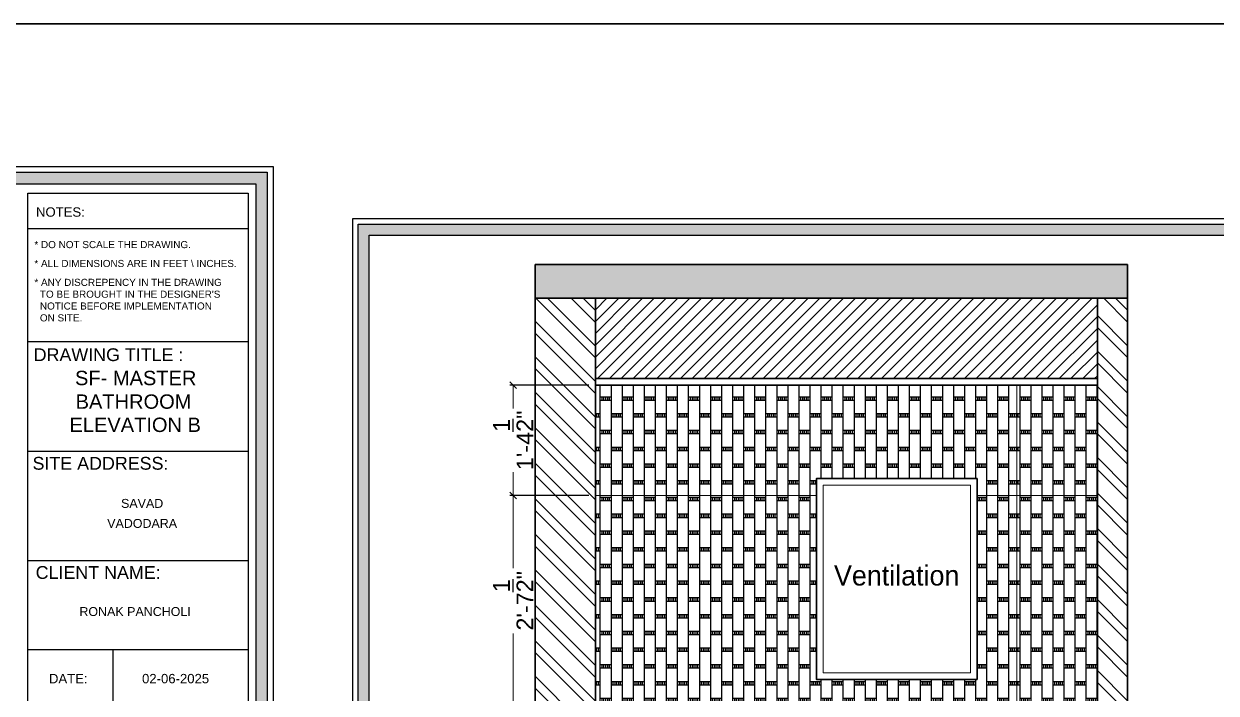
# Model space of a CAD drawing. Header units: millimetres. Extents: x 56222 to 3066687, y -650199 to -121287.
# Drawn here: x 149361.6 to 149539.8, y -185068.4 to -184968.4 of the extents above; entities that cross this region are included whole.
import ezdxf
from ezdxf.enums import TextEntityAlignment as Align

# ---------------------------------------------------------------- set-up
doc = ezdxf.new("R2010")
doc.units = ezdxf.units.MM
doc.header["$MEASUREMENT"] = 0
doc.header["$PDMODE"] = 35
doc.layers.get('Defpoints').update_dxf_attribs({"color": 220})
for name, color, linetype, lineweight in [('dim05', 1, 'Continuous', 13), ('FUR', 250, 'Continuous', 0), ('FURNITURE', 32, 'Continuous', 9), ('NAME PLATE', 7, 'Continuous', 25), ('wall', 7, 'Continuous', 30), ('XX~SLAB ( BEAM )~ ( DIM )', 7, 'Continuous', 9)]:
    doc.layers.add(name, color=color, linetype=linetype, lineweight=lineweight)
doc.layers.add('hatch', color=253, linetype='Continuous', lineweight=0, transparency=0.4)
doc.styles.add('Arial', font='arial.ttf')
doc.styles.add('DATE', font='swissc.ttf', dxfattribs={"height": 6.75})
doc.styles.get("Standard").update_dxf_attribs({"font": 'arial.ttf', "height": 6})
doc.dimstyles.new('ISO-25', dxfattribs={"dimtxt": 2.5, "dimasz": 1, "dimexe": 0.5, "dimexo": 1, "dimtad": 0, "dimdec": 1, "dimlunit": 4, "dimtxsty": 'Standard', "dimblk": 'OBLIQUE', "dimcen": 2.5, "dimclrd": 1, "dimclre": 1, "dimclrt": 5, "dimadec": 0, "dimazin": 0, "dimtfac": 1, "dimtdec": 1, "dimtmove": 0, "dimatfit": 3, "dimfxl": 1, "dimlwd": -1, "dimarcsym": 0})
pattern_1 = [(135, (60.063, 128.827), (-2.65165043, -2.65165043), []), (135, (60.063, 130.5946), (-2.65165043, -2.65165043), [])]

# ---------------------------------------------------------------- blocks, each defined once
blk = doc.blocks.new('_Oblique')
at = {"layer": 'wall', "color": 0, "lineweight": -2}
blk.add_line((-0.5, -0.5), (0.5, 0.5), dxfattribs=at)
blk = doc.blocks.new('*D1079')
at = {"layer": 'Defpoints', "color": 0, "lineweight": 25, "transparency": 16777216}
for p in [(149434.75, -185038.84), (149447.04, -185038.84), (149447.04, -185070.34)]:
    blk.add_point(p, dxfattribs=at)
at = {"layer": 'dim05', "color": 1, "linetype": 'Continuous', "lineweight": -2, "transparency": 16777216}
for p, q in [((149446.04, -185038.84), (149434.25, -185038.84)), ((149446.04, -185070.34), (149434.25, -185070.34))]:
    blk.add_line(p, q, dxfattribs=at)
at = {"layer": 'dim05', "color": 1, "linetype": 'Continuous', "transparency": 16777216}
for p, q in [((149434.75, -185038.84), (149434.75, -185049.71)), ((149434.75, -185070.34), (149434.75, -185059.47))]:
    blk.add_line(p, q, dxfattribs=at)
at = {"layer": 'dim05', "color": 1, "transparency": 16777216}
for p, rotation in [((149434.75, -185038.84), 90), ((149434.75, -185070.34), 270)]:
    blk.add_blockref('_Oblique', p, dxfattribs=dict(at, rotation=rotation))
at = {"layer": 'dim05', "color": 5, "lineweight": 25, "transparency": 16777216, "insert": (149434.75, -185054.59), "char_height": 2.5, "attachment_point": 5, "rotation": 90, "style": 'Arial'}
blk.add_mtext('2\'-7{\\H1x;\\S1/2;}"', dxfattribs=at)
blk = doc.blocks.new('*D1080')
at = {"layer": 'Defpoints', "color": 0, "lineweight": 25, "transparency": 16777216}
for p in [(149434.75, -185022.39), (149447.04, -185022.39), (149447.04, -185038.84)]:
    blk.add_point(p, dxfattribs=at)
at = {"layer": 'dim05', "color": 1, "linetype": 'Continuous', "lineweight": -2, "transparency": 16777216}
for p, q in [((149446.04, -185022.39), (149434.25, -185022.39)), ((149446.04, -185038.84), (149434.25, -185038.84))]:
    blk.add_line(p, q, dxfattribs=at)
at = {"layer": 'dim05', "color": 1, "linetype": 'Continuous', "transparency": 16777216}
for p, q in [((149434.75, -185022.39), (149434.75, -185025.87)), ((149434.75, -185038.84), (149434.75, -185035.36))]:
    blk.add_line(p, q, dxfattribs=at)
at = {"layer": 'dim05', "color": 1, "transparency": 16777216}
for p, rotation in [((149434.75, -185022.39), 90), ((149434.75, -185038.84), 270)]:
    blk.add_blockref('_Oblique', p, dxfattribs=dict(at, rotation=rotation))
at = {"layer": 'dim05', "color": 5, "lineweight": 25, "transparency": 16777216, "insert": (149434.75, -185030.62), "char_height": 2.5, "attachment_point": 5, "rotation": 90, "style": 'Arial'}
blk.add_mtext('1\'-4{\\H1x;\\S1/2;}"', dxfattribs=at)

msp = doc.modelspace()

# ---------------------------------------------------------------- hatches: boundary and pattern name
at = {"layer": 'hatch', "linetype": 'Continuous', "lineweight": 25}
h = msp.add_hatch(dxfattribs=at)
h.set_pattern_fill('AR-CONC', color=256, scale=0.5)
h.set_pattern_definition([(50, (60.063, 128.827), (3.586300913, -0.313760675), [0.375, -4.125]), (355, (60.063, 128.827), (-0.69375667, 3.76096067), [0.3, -3.3]), (100.4514445, (60.362, 128.8007), (2.892544234, 3.447199955), [0.31870096, -3.50571056]), (46.1842, (60.063, 129.827), (5.33620665, -0.8275964), [0.5625, -6.1875]), (96.6356355, (60.508, 129.758), (4.67330973, 4.870593), [0.47805171, -5.2585688]), (351.184164, (60.063, 129.827), (4.67330973, 4.870593), [0.45, -4.95]), (21, (60.563, 129.577), (2.98453526, -2.013094453), [0.375, -4.125]), (326, (60.563, 129.577), (1.21657666, 3.625750225), [0.3, -3.3]), (71.4514447, (60.8118, 129.409), (4.201111884, 1.612655764), [0.31870095, -3.50571056]), (37.5, (60.0631, 128.8269), (0.0607992766, 1.664469269), [0, -3.26, 0, -3.35, 0, -3.3125]), (7.5, (60.063, 128.8269), (1.315347687, 1.97205856), [0, -1.91, 0, -3.185, 0, -1.2625]), (327.5, (58.948, 128.8269), (2.669112181, -0.112774359), [0, -1.25, 0, -3.9, 0, -5.175]), (317.5, (58.448, 128.8269), (2.915930847, 0.500524912), [0, -1.625, 0, -2.59, 0, -3.675])])
h.paths.add_polyline_path([(149526.542, -185004.33), (149438.042, -185004.33), (149438.042, -185009.39), (149526.542, -185009.39)])
h = msp.add_hatch(dxfattribs=at)
h.set_pattern_fill('ANSI32', color=256, scale=10, angle=90, style=0)
h.set_pattern_definition(pattern_1)
h.paths.add_polyline_path([(149447.042, -185009.39), (149438.042, -185009.39), (149438.042, -185136.33), (149447.042, -185136.33)])
h = msp.add_hatch(dxfattribs=at)
h.set_pattern_fill('ANSI31', color=6, scale=10)
h.set_pattern_definition([(45, (60.0631, 128.8269), (-0.8838834765, 0.8838834765), [])])
h.paths.add_polyline_path([(149522.042, -185009.39), (149447.042, -185009.39), (149447.042, -185021.39), (149522.042, -185021.39)])
h = msp.add_hatch(dxfattribs=at)
h.set_pattern_fill('ANSI32', color=256, scale=10, angle=90, style=0)
h.set_pattern_definition(pattern_1)
h.paths.add_polyline_path([(149526.542, -185009.39), (149522.042, -185009.39), (149522.042, -185136.33), (149526.542, -185136.33)])
at = {"layer": 'hatch', "linetype": 'Continuous', "lineweight": 25, "true_color": 0xaf7d28}
h = msp.add_hatch(dxfattribs=at)
h.set_pattern_fill('BRSTONE', color=45, scale=5, angle=90)
h.set_pattern_definition([(90, (60.063, 128.8269), (-1.65, 1e-16), []), (180, (60.063, 133.3269), (-1.65, -2.5), [1.65, -1.65]), (180, (60.063, 132.8269), (-1.65, -2.5), [1.65, -1.65]), (90, (59.788, 133.3269), (-1.65, 2.5), [-4.5, 0.5]), (90, (59.513, 133.3269), (-1.65, 2.5), [-4.5, 0.5]), (90, (59.238, 133.3269), (-1.65, 2.5), [-4.5, 0.5]), (90, (58.963, 133.3269), (-1.65, 2.5), [-4.5, 0.5]), (90, (58.688, 133.3269), (-1.65, 2.5), [-4.5, 0.5])])
h.paths.add_polyline_path([(149480.047, -185038.842), (149447.042, -185038.842), (149447.042, -185070.338), (149509.992, -185070.338), (149509.992, -185038.842), (149504.047, -185038.842), (149504.047, -185066.338), (149480.047, -185066.338)])
h.paths.add_polyline_path([(149509.992, -185022.39), (149447.042, -185022.39), (149447.042, -185038.842), (149480.047, -185038.842), (149480.047, -185036.33), (149504.047, -185036.33), (149504.047, -185038.842), (149509.992, -185038.842)])
h.paths.add_polyline_path([(149522.042, -185022.39), (149509.992, -185022.39), (149509.992, -185038.842), (149515.937, -185038.842), (149522.042, -185038.842)])
h.paths.add_polyline_path([(149522.042, -185038.842), (149515.937, -185038.842), (149509.992, -185038.842), (149509.992, -185070.338), (149522.042, -185070.338)])
at = {"layer": 'NAME PLATE', "true_color": 0xd39e00}
h = msp.add_hatch(color=42, dxfattribs=at)
h.paths.add_polyline_path([(149153.142, -184990.558), (149153.142, -185162.919), (149398.017, -185162.919), (149398.017, -184990.558)])
h.paths.add_polyline_path([(149154.861, -184992.276), (149396.298, -184992.276), (149396.298, -185161.2), (149154.861, -185161.2)], flags=16)
h = msp.add_hatch(color=42, dxfattribs=at)
h.paths.add_polyline_path([(149411.617, -184998.321), (149411.617, -185162.274), (149644.547, -185162.274), (149644.547, -184998.321)])
h.paths.add_polyline_path([(149413.252, -184999.956), (149642.912, -184999.956), (149642.912, -185160.64), (149413.252, -185160.64)], flags=16)

# ---------------------------------------------------------------- linework, layer by layer
at = {"color": 6, "lineweight": 30}
for p, q in [((149447.042, -185021.39, -0.063), (149522.042, -185021.39, -0.063)), ((149447.042, -185022.39, -0.063), (149522.042, -185022.39, -0.063))]:
    msp.add_line(p, q, dxfattribs=at)
at = {"layer": 'dim05', "color": 1, "lineweight": 35}
for p, q in [((149438.042, -185004.33), (149526.542, -185004.33)), ((149438.042, -185004.33), (149438.042, -185009.39, -0.126)), ((149526.542, -185004.33), (149526.542, -185009.39, -0.126)), ((149438.042, -185009.39), (149526.542, -185009.39))]:
    msp.add_line(p, q, dxfattribs=at)
at = {"layer": 'FURNITURE', "color": 8}
for points in [[(149504.047, -185038.842), (149509.992, -185038.842), (149509.992, -185022.39), (149447.042, -185022.39), (149447.042, -185038.842), (149480.047, -185038.842)], [(149515.937, -185038.842), (149509.992, -185038.842), (149509.992, -185022.39), (149522.042, -185022.39), (149522.042, -185038.842), (149515.937, -185038.842)], [(149504.047, -185038.842), (149509.992, -185038.842), (149509.992, -185070.338), (149447.042, -185070.338), (149447.042, -185038.842), (149480.047, -185038.842)], [(149515.937, -185038.842), (149509.992, -185038.842), (149509.992, -185070.338), (149522.042, -185070.338), (149522.042, -185038.842), (149515.937, -185038.842)]]:
    msp.add_lwpolyline(points, dxfattribs=at)
at = {"layer": 'NAME PLATE', "color": 42, "true_color": 0xd39e00}
for p, q in [((149395.135, -184999.039), (149362.231, -184999.039)), ((149395.135, -185015.892), (149362.231, -185015.892)), ((149395.135, -185032.302), (149362.231, -185032.302)), ((149395.135, -185048.612), (149362.231, -185048.612)), ((149395.135, -185061.901), (149362.231, -185061.901)), ((149374.962, -185061.901), (149374.962, -185080.791))]:
    msp.add_line(p, q, dxfattribs=at)
for points in [[(149152.283, -184989.699), (149398.876, -184989.699), (149398.876, -185163.778), (149152.283, -185163.778)], [(149153.142, -184990.558), (149398.017, -184990.558), (149398.017, -185162.919), (149153.142, -185162.919)], [(149154.861, -184992.276), (149396.298, -184992.276), (149396.298, -185161.2), (149154.861, -185161.2)], [(149362.231, -185159.786), (149362.231, -184993.691), (149395.135, -184993.691), (149395.135, -185159.786)], [(149410.8, -184997.503), (149645.365, -184997.503), (149645.365, -185163.092), (149410.8, -185163.092)], [(149411.617, -184998.321), (149644.547, -184998.321), (149644.547, -185162.274), (149411.617, -185162.274)], [(149413.252, -184999.956), (149642.912, -184999.956), (149642.912, -185160.64), (149413.252, -185160.64)]]:
    msp.add_lwpolyline(points, close=True, dxfattribs=at)
at = {"layer": 'wall', "lineweight": 30}
for p, q in [((149438.042, -185009.39, -0.126), (149438.042, -185136.33, -0.126)), ((149447.042, -185009.39, -0.126), (149447.042, -185136.33, -0.126)), ((149522.042, -185009.39, -0.377), (149522.042, -185136.33, -0.377)), ((149526.542, -185009.39, -0.377), (149526.542, -185136.33, -0.377))]:
    msp.add_line(p, q, dxfattribs=at)
msp.add_lwpolyline([(149504.047, -185036.33), (149480.047, -185036.33), (149480.047, -185066.338), (149504.047, -185066.338)], close=True, dxfattribs=at)
at = {"layer": 'wall', "lineweight": 0}
msp.add_lwpolyline([(149503.047, -185037.33), (149481.047, -185037.33), (149481.047, -185065.338), (149503.047, -185065.338)], close=True, dxfattribs=at)
at = {"layer": 'XX~SLAB ( BEAM )~ ( DIM )', "color": 85, "lineweight": 30, "true_color": 0x58ba48}
msp.add_lwpolyline([(148866.806, -184968.4), (149955.711, -184968.4), (149955.711, -185414.078), (148866.806, -185414.078)], close=True, dxfattribs=at)

# ---------------------------------------------------------------- texts
at = {"layer": 'FUR', "lineweight": 20, "insert": (149472.679, -185049.309), "char_height": 3, "attachment_point": 1, "style": 'DATE'}
msp.add_mtext_dynamic_manual_height_columns('\\pxqc;{\\fCentury Gothic|b0|i0|c0|p34;Ventilation}', width=38.72533, gutter_width=1, heights=[0], dxfattribs=at)
at = {"layer": 'NAME PLATE', "style": 'Arial'}
for s, height, p in [('NOTES:', 1.4026, (149367.112, -184997.214)), ('DRAWING TITLE : ', 1.9089, (149374.675, -185018.782)), ('SF- MASTER ', 2.14346, (149378.775, -185022.377)), ('BATHROOM', 2.1435, (149378.034, -185025.902)), ('ELEVATION B', 2.14346, (149378.284, -185029.372)), ('SITE ADDRESS:', 1.9089, (149373.097, -185035.007)), (' SAVAD ', 1.3317, (149379.322, -185040.705)), ('VADODARA', 1.3317, (149379.322, -185043.695)), ('CLIENT NAME:', 1.9089, (149372.749, -185051.316)), ('RONAK PANCHOLI    ', 1.33166, (149379.303, -185056.862)), ('DATE:', 1.4026, (149368.288, -185066.915)), ('02-06-2025', 1.4026, (149384.317, -185066.915))]:
    msp.add_text(s, height=height, dxfattribs=at).set_placement(p, align=Align.CENTER)
at = {"layer": 'NAME PLATE', "char_height": 1.06081, "width": 40.98447, "attachment_point": 1, "style": 'Arial'}
for s, insert in [('* DO NOT SCALE THE DRAWING.', (149363.226, -185000.845, 0)), ('* ALL DIMENSIONS ARE IN FEET \\\\ INCHES.', (149363.226, -185003.666, 0)), ("* ANY DISCREPENCY IN THE DRAWING \\P  TO BE BROUGHT IN THE DESIGNER'S\\P  NOTICE BEFORE IMPLEMENTATION \\P  ON SITE.", (149363.226, -185006.487, 0))]:
    msp.add_mtext(s, dxfattribs=dict(at, insert=insert))

# ---------------------------------------------------------------- dimensions: what is measured, and where the dimension line sits
at = {"layer": 'dim05', "color": 27, "lineweight": 25, "true_color": 0x7d5120}
for base, p1, p2, picture, middle in [((149434.751, -185022.39), (149447.042, -185038.842), (149447.042, -185022.39), '*D1080', (149434.751, -185030.616)), ((149434.751, -185038.842), (149447.042, -185070.338), (149447.042, -185038.842), '*D1079', (149434.751, -185054.59))]:
    dim = msp.add_linear_dim(base=base, p1=p1, p2=p2, angle=90, dimstyle='ISO-25', override={"dimtxsty": 'Arial'}, dxfattribs=at)
    dim.commit()
    dim.dimension.update_dxf_attribs({"geometry": picture, "text_midpoint": middle})

doc.saveas('drawing.dxf')
